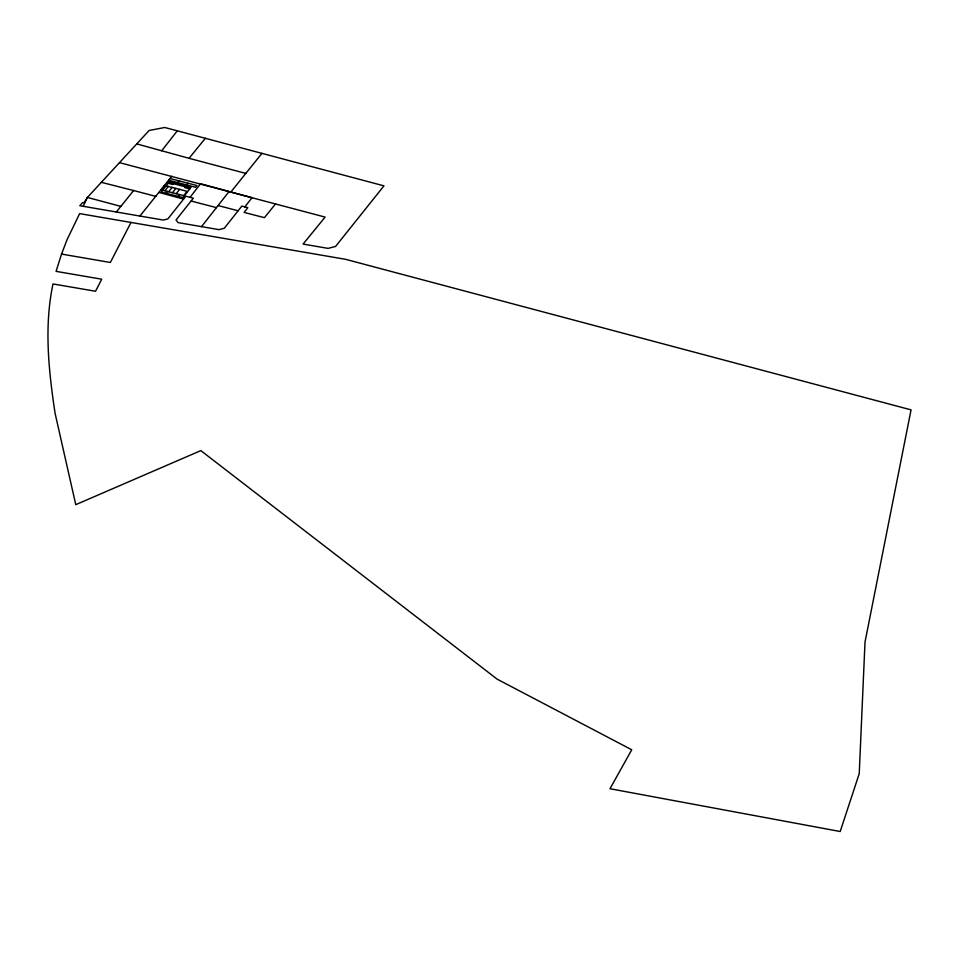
<?xml version="1.0" encoding="UTF-8"?>
<svg xmlns="http://www.w3.org/2000/svg" width="959" height="959" viewBox="0 0 959 959"><rect width="100%" height="100%" fill="white"/><g stroke="black" fill="none" stroke-linecap="round" stroke-linejoin="round"><path stroke-width="1.44" d="M61.544 254.075L66.914 240.026L79.621 213.617L345.648 259.326L911.05 409.865L865.006 642.074L859.24 773.637L840.192 831.513L610.008 788.73L631.729 749.77L497.158 679.164L200.839 450.61L75.761 504.662L55.083 413.305C48.657 370.654 43.946 326.539 52.997 283.948L95.528 291.248L101.738 279.201L56.066 271.361L61.544 254.075L110.357 262.478L130.987 222.44M120.87 206.365L87.401 197.446L84.056 202.745L82.75 202.505L79.789 205.717L83.157 206.293L87.401 197.446L149.125 130.484L164.732 127.487L383.96 185.854L335.59 246.427L328.098 248.381L303.08 244.077L325.113 217.094L119.479 162.634M190.062 197.314L200.551 183.72L252.013 197.734L244.833 206.88L241.836 206.089L224.274 228.266L219.024 229.645L178.086 222.608L176.036 220.007L193.322 198.177L185.854 196.199L167.873 218.892L163.378 220.079L83.157 206.293M164.96 190.757L168.328 186.43M166.099 193.262L167.513 191.452M173.543 183.732L172.92 184.524L168.113 183.265M168.7 191.74L172.081 187.413M177.643 182.606L178.997 180.867M172.452 192.711L175.833 188.384M176.192 193.706L179.585 189.355M186.645 184.943L188 183.217M178.098 196.391L179.513 194.569M185.543 186.849L184.919 187.64L189.738 188.899M183.684 195.66L187.065 191.332L164.588 185.459L161.208 189.786L184.332 195.828M161.687 150.767L177.295 130.832M201.51 226.636L228.997 191.62M139.906 216.051L171.805 176.24M230.771 192.1L261.951 153.368M275.485 203.943L264.444 217.669L244.089 212.395L247.83 207.671L244.833 206.88M116.315 211.999L133.637 190.541L155.873 196.379M136.741 143.898L189.055 158.307L205.358 138.3M101.33 182.33L133.637 190.541M168.736 182.474L190.35 188.096M218.065 205.55L238.132 210.788M191.081 201.018L216.422 207.623M189.055 158.307L245.816 173.411M159.038 192.459L183.577 199.088M169.995 178.53L168.652 180.268L195.648 187.293L196.991 185.555L169.995 178.53M169.527 181.455L161.292 192.016L182.905 197.638L191.153 187.077L169.527 181.455"/></g></svg>
